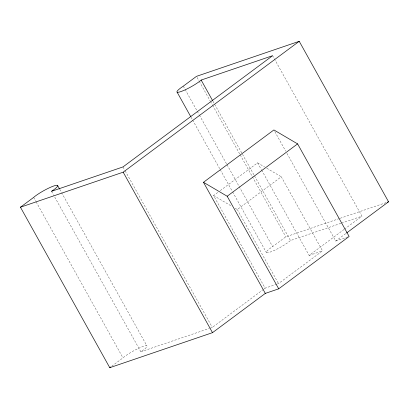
<?xml version="1.0" encoding="UTF-8"?>
<svg xmlns="http://www.w3.org/2000/svg" width="409" height="409" viewBox="0 0 409 409"><rect width="100%" height="100%" fill="white"/><g stroke="black" fill="none" stroke-linecap="round" stroke-linejoin="round"><path stroke-width="0.31" stroke-dasharray="2.04 1.53" d="M276.77 284.178L265.119 288.151L213.59 195.568L218.196 192.143M220.241 190.62L257.598 162.848L264.603 166.969M235.139 208.247L237.292 209.515L281.305 176.795L322.532 250.86L278.519 283.58L277.353 283.979M111.8 366.188L122.976 357.88A14.755 2.285 -29.1 0 1 143.232 346.413A14.755 2.285 -29.1 0 1 140.839 351.786L53.691 195.211M340.927 223.34L290.482 240.543A14.796 2.29 -29.1 0 1 270.109 252.097A14.796 2.29 -29.1 0 1 272.619 246.637L285.819 236.821L339.603 218.478M209.904 328.233L212.307 327.415L263.58 289.296M264.096 288.912L265.119 288.151M261.637 170.098L309.132 255.431L344 229.51M344.511 229.127L361.945 216.167L272.624 55.69M286.949 153.395L335.733 241.044L345.988 233.421M340.206 218.273L386.132 202.608M341.53 223.135L361.945 216.167M335.733 241.044L348.55 236.673M309.132 255.431L322.532 250.86M140.839 351.786L209.301 328.437M266.76 168.237L281.305 176.795M213.59 195.568L231.366 206.029M274.828 131.621L285.707 151.161M257.598 162.848L261.325 169.541M212.946 101.238L254.199 175.349M254.505 175.906L290.482 240.543M197.118 77.454L198.978 80.798M199.29 81.355L210.144 100.859M210.456 101.417L212.317 104.76M212.629 105.317L239.919 154.351M240.231 154.909L285.819 236.821M183.293 86.156L184.848 88.942M185.154 89.499L196.944 110.675M197.25 111.233L199.111 114.576M199.423 115.133L226.714 164.167M227.026 164.725L238.81 185.901M239.122 186.458L272.619 246.637M191.09 117.276L192.332 119.505M192.639 120.062L219.935 169.096M220.241 169.653L232.338 191.386M232.649 191.944L266.453 252.68M237.292 209.515L278.519 283.58M122.981 166.933L124.842 170.277M125.154 170.834L212.307 327.415M59.714 189.249L61.268 192.036M61.575 192.593L146.867 345.83M51.519 191.31L53.38 194.653M33.656 197.399L35.823 201.3M36.135 201.857L122.976 357.88"/><path stroke-width="0.61" d="M265.313 293.396L203.477 182.296L273.897 129.944L297.604 143.891L349.133 236.474L278.713 288.826L265.313 293.396L212.501 332.66L109.77 367.696L20.45 207.215L33.656 197.399A14.755 2.285 -29.1 0 1 53.911 185.937A14.755 2.285 -29.1 0 1 51.519 191.31L122.981 166.933L272.624 55.69L201.162 80.062A14.796 2.29 -29.1 0 1 180.783 91.616A14.796 2.29 -29.1 0 1 183.293 86.156L196.499 76.34L299.23 41.304L388.55 201.785L346.505 233.043M20.45 207.215L123.181 172.179L299.23 41.304M203.477 182.296L227.184 196.243L297.604 143.891M109.77 367.696L110.788 366.939M387.343 202.194L388.55 201.785M201.162 80.062L212.639 100.68M177.133 92.204L190.778 116.718M227.184 196.243L278.713 288.826M123.181 172.179L212.501 332.66M57.546 185.349L59.407 188.692"/></g></svg>
